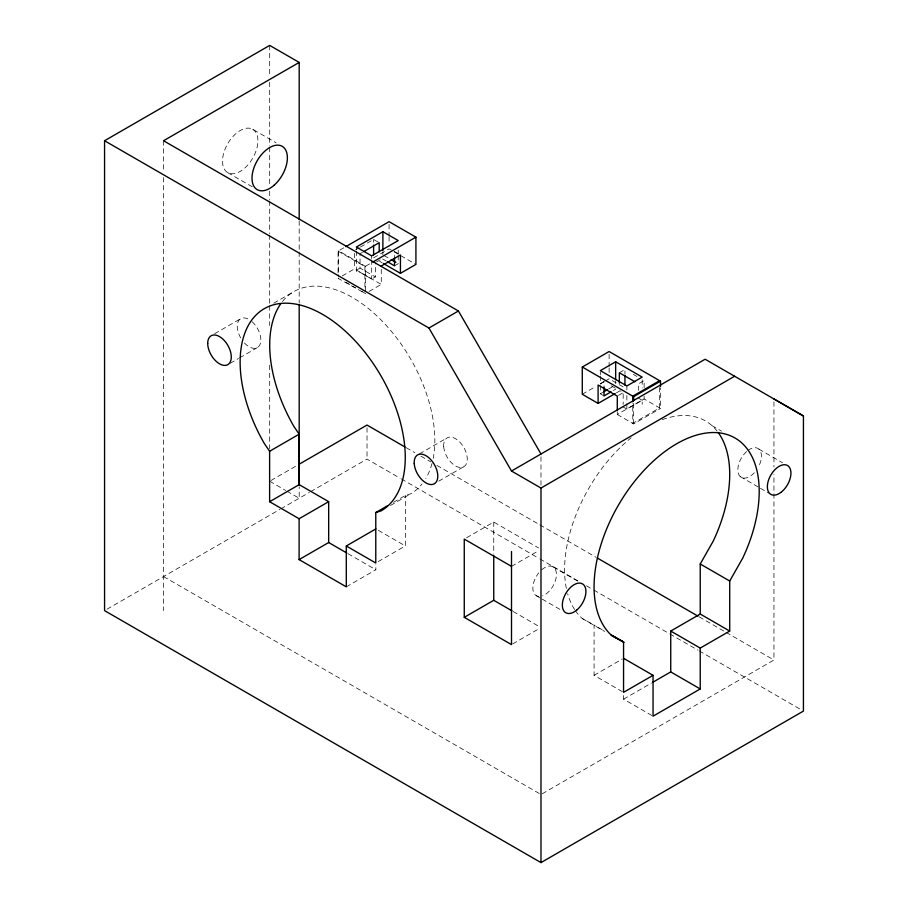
<?xml version="1.0" encoding="UTF-8"?>
<svg xmlns="http://www.w3.org/2000/svg" width="908" height="908" viewBox="0 0 908 908"><rect width="100%" height="100%" fill="white"/><g stroke="black" fill="none" stroke-linecap="round" stroke-linejoin="round"><path stroke-width="0.68" stroke-dasharray="4.54 3.41" d="M622.377 691.669L594.07 675.325L594.07 625.283L603.741 630.583M651.865 715.504L623.558 699.16L623.558 693.519M338.06 272.911L338.06 251.119L344.609 247.339M355.63 249.825L359.216 247.748M360.419 247.055L373.597 239.451L379.204 242.686M214.697 333.69L240.711 318.674M273.773 303.193L293.886 291.581M362.44 252.367L360.033 253.752L360.033 268.053L375.367 276.906L375.367 262.605M338.593 278.052L338.06 278.359L365.436 293.545L360.555 290.73M342.248 275.941L354.426 268.904L381.269 284.397L381.269 266.01M373.597 257.838L389.078 248.906L392.733 251.017M360.033 268.053L356.356 270.187L371.69 279.04L375.367 276.906M338.06 251.119L364.902 266.612L371.44 262.832M376.57 261.913L380.168 259.847M394.537 265.84L398.226 263.717L398.226 255.545M230.201 363.268L238.475 358.49M239.655 357.809L257.395 347.571M369.091 291.434L381.269 284.397M270.913 480.536L297.676 465.089M107.019 609.211L279.936 509.377M280.856 508.855L309.367 492.386M310.593 491.682L367.014 459.108L400.11 478.221M419.451 453.898L446.475 438.292M393.516 502.294L405.343 495.473L410.654 493.839A116.769 67.419 60 0 0 422.061 483.941M600.472 383.664L604.013 381.621L604.013 385.525M619.347 372.768L624.954 369.533L624.954 373.767M582.278 394.265L595.693 386.524M600.574 383.709L604.24 381.587M605.454 380.883L609.12 378.772L624.954 387.92M390.542 505.438L410.654 493.839M438.678 481.195L464.476 466.292M600.324 385.616L600.324 393.788L602.685 392.426M608.576 389.021L613.297 386.297M613.445 390.474L615.806 389.112M616.407 392.846L622.513 389.328M618.462 395.411L623.172 392.687L620.777 391.303M617.281 411.653L617.281 414.479L644.124 398.987L660.491 408.43L660.491 388M623.172 406.988L626.861 409.111L642.194 400.258L642.194 404.344M378.137 561.643L405.343 545.935L405.343 495.473M346.289 586.84L375.855 569.77L375.855 564.129M617.281 414.479L633.648 423.923L660.491 408.43M466.621 537.729L493.748 522.066L538.569 547.944M511.499 566.365L538.637 550.702M512.679 643.92L538.637 628.938M594.07 675.325L622.332 659.004M623.558 699.16L651.376 683.1M542.212 793.796L773.945 660.003L773.945 474.158M575.366 610.653A116.769 67.419 -60 0 0 582.255 618.518L594.309 625.135M252.719 129.288A25.027 14.449 -60 0 1 244.785 168.048A25.027 14.449 -60 0 1 223.118 155.529A25.027 14.449 -60 0 1 252.719 129.288L276.066 142.76M633.341 374.368L636.928 376.445M758.918 449.131L782.503 462.751M712.042 425.682L721.474 431.13M398.079 253.582L394.537 251.539L394.537 256.748M393.959 251.72L415.921 264.398M638.506 398.135L642.194 400.258M611.197 385.775L615.987 388.533M384.073 255.545L389.963 258.95M382.745 259.03L386.286 261.073M227.704 172.622L252.276 186.81M379.692 261.356L382.132 262.775M600.324 393.788L604.013 395.922M740.395 476.7L759.27 487.596M760.45 488.277L768.713 493.044M345.914 282.274L355.675 287.904M406.228 447.701L414.808 452.661M420.937 456.202L430.744 461.854M436.873 465.395L538.614 524.132M539.84 524.835L596.215 557.399M699.183 616.838L724.913 631.696M726.139 632.399L773.945 660.003M401.336 478.925L538.637 558.204M539.863 558.908L577.863 580.848M586.443 585.808L592.584 589.337M593.809 590.052L668.583 633.228M669.809 633.932L698.002 650.207M699.228 650.923L800.981 709.659M552.983 566.83L577.749 581.131M582.255 618.518L604.671 631.457M536.299 595.727L541.02 598.451M542.201 599.132L561.065 610.028M378.318 530.329L405.343 545.935M513.134 611.493L538.569 626.18M269.699 481.24L285.668 490.468M286.905 491.171L299.186 498.265L299.186 486.949M348.025 553.71L375.855 569.77M163.542 576.58L540.986 794.5M773.945 401.801L773.945 467.064M659.605 387.489L659.605 407.919L632.763 423.412L632.763 402.982M644.124 387.671L644.124 380.6L638.506 383.834L638.506 390.338M644.124 396.149L644.124 398.987M642.194 379.828L642.194 388M633.648 403.493L633.648 423.923M626.861 385.957L626.861 390.043M626.861 395.491L626.861 402.301M626.861 403.663L626.861 409.111M623.172 393.981L623.172 404.389M615.658 380.849L615.658 383.573M609.12 354.256L609.12 366.514M609.12 367.876L609.12 376.048M600.324 371.996L600.324 374.72M600.324 376.082L600.324 384.254M540.986 456.803L540.986 486.245M493.748 522.066L493.748 554.198M398.226 250.097L398.226 254.183M389.078 224.389L389.078 235.286M389.078 236.648L389.078 243.458M382.892 252.14L382.892 254.864M373.597 239.451L373.597 242.277M371.69 255.886L371.69 258.61M371.69 259.972L371.69 279.04M367.014 427.781L367.014 459.108M365.436 290.821L365.436 266.305L338.593 250.812L338.593 276.69M364.902 266.612L364.902 291.127M356.356 247.033L356.356 249.757M356.356 251.119L356.356 274.273M354.426 253.343L354.426 268.904M299.186 220.916L299.186 250.631M299.186 252.049L299.186 302.988M269.699 45.4L269.699 76.533M269.699 82.197L269.699 145.87M269.699 147.289L269.699 185.493M269.699 191.157L269.699 199.647M269.699 201.054L269.699 233.606M269.699 235.024L269.699 304.362M269.699 305.769L269.699 325.586M269.699 365.209L269.699 448.7M163.542 140.74L163.542 171.873M163.542 177.537L163.542 610.63M282.467 301.479A116.769 67.419 60 0 1 383.051 322.011A116.769 67.419 60 0 1 433.184 458.415M432.015 463.432A116.769 67.419 60 0 1 425.818 478.482M252.106 321.727A16.684 9.636 60 0 1 260.142 344.177A16.684 9.636 60 0 1 244.07 342.588M240.711 337.935A16.684 9.636 60 0 1 238.157 321.614A16.684 9.636 60 0 1 249.053 319.502M747.954 450.425A16.684 9.636 -60 0 1 760.166 450.663A16.684 9.636 -60 0 1 758.112 467.529M754.321 472.739A16.684 9.636 -60 0 1 738.454 473.658A16.684 9.636 -60 0 1 746.944 451.231M541.588 569.884A16.684 9.636 -60 0 1 556.422 573.89A16.684 9.636 -60 0 1 542.587 595.875M538.739 596.477A16.684 9.636 -60 0 1 538.739 572.891M662.25 419.644A116.769 67.419 -60 0 1 717.343 431.368M574.616 609.529A116.769 67.419 -60 0 1 567.659 593.787M566.365 588.441A116.769 67.419 -60 0 1 631.139 437.804M443.717 446.634A16.684 9.636 60 0 0 462.195 467.37A16.684 9.636 60 0 0 460.515 442.888A16.684 9.636 60 0 0 443.717 446.634"/><path stroke-width="1.36" d="M269.619 501.715L269.619 451.253L264.319 443.49A116.769 67.419 60 0 1 264.319 308.652A116.769 67.419 60 0 1 381.076 376.071A116.769 67.419 60 0 1 381.076 510.909L375.776 512.543L375.776 563.005L346.289 545.98L346.289 586.84L299.107 559.6L299.107 518.74L269.619 501.715L299.186 484.645L328.673 501.67L328.673 542.53L299.107 559.6M299.186 484.645L299.186 434.183L293.886 426.419A116.769 67.419 60 0 1 280.765 303.76M511.499 566.365L464.26 539.091L464.26 617.327L511.499 644.601L511.499 551.553M670.74 631.06L700.227 648.085L700.227 688.945L670.74 671.92L670.74 631.06L700.227 614.035L729.714 631.06L729.714 581.018L742.744 558.079A116.769 67.419 -60 0 0 731.678 436.283A116.769 67.419 -60 0 0 620.119 502.249A116.769 67.419 -60 0 0 611.742 635.543L623.796 642.16L611.765 635.498M700.227 614.035L700.227 563.993L713.257 541.054A116.769 67.419 -60 0 0 718.149 432.435M104.568 140.74L428.939 328.015L511.499 471.025L705.13 359.228L803.432 415.989L803.432 711.077L540.986 862.6L104.568 610.63L104.568 140.74L269.699 45.4L299.186 62.425L299.186 219.498M299.186 62.425L163.542 140.74L458.426 310.99L540.986 454M345.812 246.647L389.078 221.666L415.921 237.158L415.921 264.398L400.439 273.331L383.358 263.479M382.892 231.71L356.356 247.033L371.69 255.886L398.226 240.563L382.892 231.71L382.892 250.778M363.631 251.686L379.204 242.686L379.204 251.788M372.643 262.14L415.921 237.158M381.269 266.01L400.439 254.944L400.439 273.331M428.939 328.015L458.426 310.99M269.619 451.253L299.186 434.183M298.891 464.385L367.014 425.058L405.002 446.997M299.107 518.74L328.673 501.67M615.193 393.55L598.111 403.413L582.278 394.265L582.278 367.025L609.12 351.532L660.491 381.19L660.491 386.638M615.658 361.781L600.324 370.634L626.861 385.957L642.194 377.104L615.658 361.781L615.658 379.487M375.776 512.543L387.603 505.711M603.865 391.745L607.407 389.702M611.084 391.836L604.013 395.922L604.013 386.819M346.289 545.98L375.855 528.91M659.605 380.679L632.763 396.172L632.763 401.62M582.278 367.025L633.648 396.683L660.491 381.19M511.499 471.025L540.986 488.05L734.617 376.252M464.26 617.327L493.748 600.302L511.919 610.789M700.227 688.945L653.045 716.185L653.045 675.325L623.558 692.35L623.558 642.308M700.227 648.085L729.714 631.06M652.591 682.396L670.74 671.92M773.945 398.964L803.432 415.989M634.919 381.757L619.347 372.768L619.347 383.165M391.144 259.631L395.865 262.355M387.466 261.754L394.537 265.84L394.537 258.042M700.227 563.993L729.714 581.018M597.441 558.102L697.957 616.123M610.823 634.669L623.796 642.16M623.558 658.3L653.045 675.325M328.673 542.53L346.822 553.006M633.648 396.683L633.648 400.769M624.954 375.186L624.954 385.083M617.281 410.234L617.281 396.092L598.111 385.026L598.111 403.413M540.986 488.05L540.986 862.6M493.748 555.594L493.748 600.302M373.597 245.115L373.597 255.012M299.186 304.407L299.186 485.53M780.846 492.442A16.684 9.636 -60 0 0 788.405 466.156A16.684 9.636 -60 0 0 768.191 481.229A16.684 9.636 -60 0 0 780.846 492.442M414.23 463.659A16.684 9.636 60 0 0 432.707 484.395A16.684 9.636 60 0 0 431.028 459.913A16.684 9.636 60 0 0 414.23 463.659M577.182 609.699A16.684 9.636 -60 0 0 582.471 583.855A16.684 9.636 -60 0 0 562.733 601.357A16.684 9.636 -60 0 0 577.182 609.699M207.705 343.383A16.684 9.636 60 0 0 225.388 365.391A16.684 9.636 60 0 0 225.388 341.794A16.684 9.636 60 0 0 207.705 343.383M274.273 185.073A25.027 14.449 -60 0 0 282.206 146.313A25.027 14.449 -60 0 0 252.606 172.554A25.027 14.449 -60 0 0 274.273 185.073"/></g></svg>
